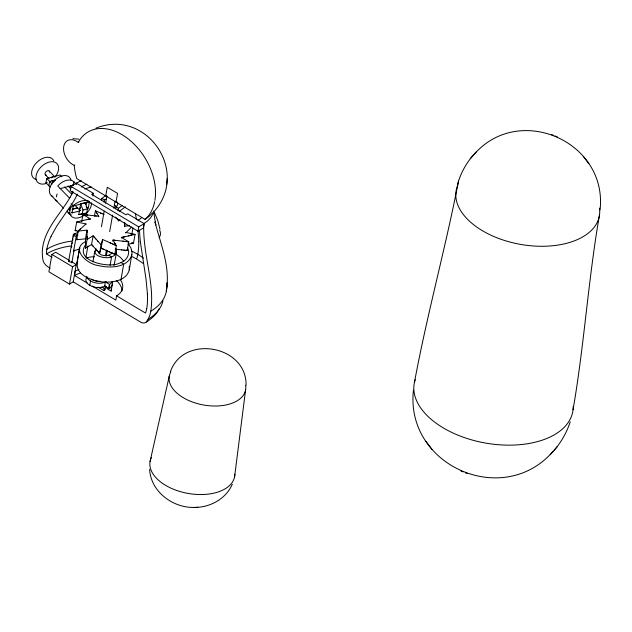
<?xml version="1.0" encoding="UTF-8"?>
<svg xmlns="http://www.w3.org/2000/svg" width="632" height="632" viewBox="0 0 632 632"><rect width="100%" height="100%" fill="white"/><g stroke="black" fill="none" stroke-linecap="round" stroke-linejoin="round"><path stroke-width="0.95" d="M154.042 211.507C190.129 171.722 146.347 107.803 95.914 128.178M143.772 225.814L143.899 223.499M77.681 261.237C73.762 275.757 94.555 281.904 105.599 282.125C114.51 282.37 126.732 279.913 129.276 269.911L132.096 252.579L130.982 248.06L128.225 243.778M85.755 241.463C69.978 249.119 87.5 264.366 98.213 265.527C109.502 268.323 127.664 268.158 131.954 254.743M413.447 390.11C404.97 465.903 503.428 508.752 553.095 451.367M600.068 209.856C607.723 141.41 518.809 102.708 473.953 154.54M166.682 184.117L167.172 178.477M166.888 286.565C169.534 264.31 160.275 243.123 155.03 221.966L155.796 225L153.9 213.276M166.603 289.274L167.282 282.417L166.311 291.336M63.658 146.877L63.571 149.626A14.37 9.804 59 0 0 74.221 165.363A52.282 35.669 59 0 0 76.788 178.651L144.989 219.359L145.55 218.87A52.282 35.669 59 0 0 154.026 204.436L154.69 201.616M129.276 269.911L129.26 266.254M96.404 249.119C90.179 256.142 107.258 259.389 111.588 256.884A12.751 7.331 10 0 0 112.378 256.568C115.53 255.502 117.71 251.726 115.94 248.629M245.595 389.92L234.598 476.718M599.586 214.335C588.234 279.131 584.292 344.969 573.042 409.781M154.919 200.368L155.346 196.963A52.282 35.669 59 0 0 125.91 137.191A52.282 35.669 59 0 0 78.265 142.437A14.37 9.804 59 0 0 64.424 144.088L63.777 146.142M94.808 251.046L92.944 261.774M50.102 187.048L45.962 182.782L46.729 178.453L60.166 174.961L61.889 176.739M48.838 185.753L49.604 181.416L55.205 179.962M51.958 254.467L48.901 271.8L69.504 284.092L73.209 281.864L76.267 264.539L71.732 261.83A1.746 1.003 10 0 1 69.307 261.688A1.746 1.003 10 0 1 69.062 260.234L55.671 252.239L51.958 254.467L72.561 266.759L76.267 264.539M70.966 186.416L70.199 190.745L137.997 231.225L143.385 227.986L144.151 223.649L127.672 213.814L125.989 214.825L91.687 194.348L93.378 193.337L76.354 183.177L70.966 186.416L138.756 226.888L144.151 223.649M71.582 194.735L72.19 191.267M60.001 188.66L73.28 185.208L73.881 181.795A12.909 8.263 -44.1 0 0 57.757 185.99L69.338 197.919M79.632 210.962L72.04 212.929L73.265 206L72.546 205.258M68.683 260.929L73.265 234.938M81.868 187.364L82.01 186.551A36.696 21.101 10 0 1 86.939 184.189M68.92 261.048L69.062 260.234M71.463 247.428L71.795 245.532M72.135 243.636L72.301 242.688M72.633 240.792L72.964 238.896M73.304 237L73.802 234.156L77.957 232.426M78.858 231.415L75.145 230.625L76.669 221.958L90.258 218.854L90.163 219.391M78.747 214.627L80.659 203.796L85.138 202.635L87.437 208.844L86.679 213.182L78.747 214.627L81.544 213.9M71.59 262.643L71.732 261.83M79.972 248.676L73.644 250.999L76.322 235.831L77.918 235.088M78.194 231.075L87.003 230.151L85.47 238.817L76.669 239.741L78.194 231.075L85.96 223.933L76.669 221.958M69.504 284.092L72.561 266.759M82.2 214.343L82.958 210.014L80.659 203.796M81.733 221.54L82.974 214.501L98.734 216.263L98.639 216.808M76.749 264.295L79.427 249.134M77.001 262.888L79.679 247.72M88.851 201.252L89.389 201.805L88.164 208.742L86.189 206.703M85.865 224.478L85.96 223.933M92.92 195.936L93.378 193.337M91.569 244.505L99.564 253.408L101.096 244.742L93.094 235.839L91.569 244.505L85.604 248.084L87.137 239.417L87.003 230.151M85.928 257.287L87.935 245.911M94.452 216.128L95.408 210.709L103.996 214.564M101.483 200.573L101.87 198.409L105.678 195.549M103.98 202.058L104.359 199.894L101.87 198.409M89.768 285.293L90.534 280.964M105.742 195.936L107.274 187.27L117.568 193.408L116.035 202.074M101.468 226.651L104.201 211.112M105.576 203.346L106.776 196.544A5.38 3.089 10 0 1 107.274 196.268M101.081 248.139L102.613 239.473L116.328 245.635L114.803 254.293L101.081 248.139L99.564 253.408M105.418 255.849L106.445 250.019M109.699 231.565L112.607 215.062M113.807 208.26L115.008 201.466A5.38 3.089 10 0 0 115.466 201.158M106.318 256.055L107.322 250.319M115.506 208.947L115.893 206.782L118.413 208.284L122.292 205.384M98.079 287.133L103.846 290.578L104.233 288.413A10.752 6.186 10 0 0 106.152 286.691M117.987 210.725L118.413 208.284M112.812 241.155L113.002 240.073L128.762 241.835L127.237 250.501L115.182 249.158M110.079 265.416L111.588 256.884L108.838 255.249A8.864 5.096 10 0 1 108.198 255.399C104.912 255.968 98.813 255.597 98.276 251.481M118.547 221.042L120.127 219.604M112.267 284.598L111.121 291.099L108.135 289.322L108.428 287.694M114.092 265.598L116.43 252.326M121.384 238.027L121.478 237.49L124.852 236.716M124.638 226.73L124.678 222.48M125.681 232.947L131.764 226.896M121.044 279.289L123.714 264.129L121.036 262.525A24.972 14.362 10 0 1 119.456 263.181C109.296 268.545 73.968 261.111 85.589 244.774M131.748 234.172L133.06 227.97M127.98 244.315L133.534 243.051L135.058 234.385L125.776 232.41M138.1 220.931L138.242 220.118L140.328 218.735A36.696 21.101 10 0 0 141.773 217.542M137.997 231.225L138.756 226.888M71.819 262.825L74.031 250.335M414.568 381.823C427.027 314.46 445.481 248.352 458.508 181.123C462.118 170 468.415 159.857 476.607 151.538M150.068 461.471L169.265 376.151M457.489 185.081L458.508 181.123M136.844 258.346L136.875 258.243A32.335 14.599 -59.2 0 0 137.744 254.356M101.096 244.742L102.613 239.473M570.198 421.923C566.201 434.239 559.233 445.473 550.156 454.684M170.435 371.663C183.501 334.012 246.93 345.396 246.069 385.283M51.026 236.344L56.841 226.003L72.925 202.469A127.798 87.184 59 0 0 77.357 194.158M232.307 484.207C226.327 498.174 211.38 506.864 196.489 507.354M69.03 209.966L69.307 209.484A13.722 3.049 -42.6 0 1 70.847 207.28C75.358 203.536 80.833 199.831 86.987 200.526M70.081 197.366C60.625 213.553 46.025 227.52 42.786 246.701A38.276 26.11 59 0 0 42.478 256.339A40.369 27.539 59 0 0 42.755 258.67C42.897 263.102 46.492 266.404 50.26 268.166M112.354 253.061L108.838 255.249M470.248 158.735L473.028 155.59M554.122 450.197L557.203 446.721M78.85 230.475L80.509 228.95M76.669 239.741L77.452 239.022M119.203 211.459L125.397 206.814M87.137 239.417L93.094 235.839M121.036 262.525C126.914 260.495 130.777 253.337 127.403 247.665M77.286 207.81L74.695 208.86M86.331 257.998L90.186 257.003L94.405 256.75M73.565 209.255L72.735 209.516M45.962 182.782L47.226 182.458M73.265 206L89.389 201.805M72.009 209.232L77.704 207.746M82.958 210.014L87.437 208.844M81.165 220.931L83.076 220.489M87.303 219.525L89.626 218.996M75.145 230.625L76.433 230.325M128.335 235.918L131.101 235.286M135.058 234.385L121.478 237.49L128.762 241.835L126.779 241.614M124.733 226.185L129.623 225.671M130.69 234.069L132.009 233.927M84.088 213.395L86.679 213.182M149.618 469.323C150.716 491.791 173.239 508.333 194.83 507.409M193.827 507.449L197.824 507.306M72.846 138.692L78.953 139.166M85.233 214.754L86.813 214.935M87.105 214.967L87.832 215.046M94.911 215.836L96.372 216.002M83.55 214.564L84.261 214.643M115.127 240.31L113.002 240.073L116.328 245.635M122.853 241.179L123.722 241.274M123.785 250.114L124.449 250.193M121.573 249.869L122.008 249.917M125.665 250.327L126.945 250.47M87.856 200.66L88.275 200.747M131.677 242.656L133.534 243.051M551.602 134.592L553.158 135.193M465.389 472.791L467.119 473.455M555.149 135.983L557.211 136.781M460.902 471.022L463.185 471.907M112.662 243.984L114.605 244.853M101.515 248.329L103.869 249.387M110.41 252.326L114.345 254.088M100.528 213.008L102.036 213.687M109.692 242.648L111.208 243.328M108.167 251.315L109.676 251.994M82.974 214.501L90.258 218.854M126.321 249.964L127.237 250.501M52.108 257.295L46.484 253.938L46.499 253.077A32.335 22.057 59 0 1 46.902 249.166M75.121 271.033L74.631 275.528L87.24 283.057M101.76 286.936L104.233 288.413M92.288 286.067L115.83 300.121L116.588 295.792L145.502 313.045L145.763 312.327A32.335 22.057 59 0 0 146.679 308.732M73.209 281.864L140.249 321.885C142.334 323.363 145.866 323.726 147.011 320.906A40.369 27.539 59 0 0 147.983 319.318A38.276 26.11 59 0 0 150.811 311.189C154.145 287.844 146.608 264.863 144.444 241.764A111.84 76.306 59 0 1 143.709 225.79M115.688 253.946L120.562 257.532L123.809 261.253M73.881 181.795L76.361 184.346M72.735 184.647L73.28 185.208M70.618 185.737L71.882 187.032M68.019 185.942L70.903 188.913M49.122 170.964L54.913 176.928M64.638 186.946L70.792 193.289M51.84 180.831L53.286 182.324M45.417 174.851L49.28 178.824M74.616 204.934L80.09 210.575M46.729 178.453L52.132 184.023M71.108 203.773L72.364 205.076M69.307 209.484L69.962 210.164M71.503 212.376L72.04 212.929M68.122 212.131L68.975 213.031L68.564 213.379A12.909 8.263 -44.1 0 0 71.266 214.927M51.374 195.636L63.508 208.165M116.904 218.569L118.271 220.086M93.465 236.257L94.832 237.774M97.383 240.618L98.387 241.732M115.561 217.076L118.642 220.505M96.017 239.086L96.451 239.575M91.695 244.639L93.433 246.575M95.669 249.071L97.17 250.746M588.755 163.633L583.344 156.341M425.976 441.294L431.964 449.368M95.408 210.709L98.734 216.263M96.419 212.407L96.941 213.276M114.819 243.107L115.285 243.889M114.305 253.464L114.803 254.293M154.334 212.233L157.913 220.971L159.959 229.298M136.401 219.62L135.414 213.3M137.997 230.167L138.811 241.408M147.438 293.896L146.031 279.249L140.517 242.822A127.798 87.184 59 0 1 139.538 230.167M87.105 237.237L87.113 238.09M85.494 240.342L85.502 240.966M85.573 245.903L85.589 246.678M124.701 223.941L124.717 224.802M87.019 231.541L87.034 232.402M87.09 236.566L87.098 236.992M85.47 238.817L85.604 248.084M85.478 238.959L85.486 240.002M85.557 244.647L85.565 245.082M85.589 247.001L85.604 247.997M124.717 225.213L124.725 225.774M87.011 230.569L87.011 231.13M87.121 238.58L87.129 239.165M573.2 406.289A80.509 46.294 10 0 1 486.529 443.237A80.509 46.294 10 0 1 415.192 379.674M599.492 208.141A72.712 41.807 10 0 1 522.095 244.655A72.712 41.807 10 0 1 457.844 185.026M234.835 474.182A42.944 24.695 10.1 0 1 186.416 493.11A42.944 24.695 10.1 0 1 151.427 457.505M245.627 385.283A38.781 22.302 10.1 0 1 203.425 404.978A38.781 22.302 10.1 0 1 170.861 371.893M80.232 210.685A2.686 1.722 -44.1 0 1 80.825 207.32M46.492 175.143A2.686 1.722 -44.1 0 1 45.077 173.286A2.686 1.722 -44.1 0 1 47.661 170.735A2.686 1.722 -44.1 0 1 49.541 172.133M51.563 177.955A2.686 1.722 -44.1 0 1 55.039 177.055M53.894 181.803A2.686 1.722 -44.1 0 1 55.253 180.175M36.119 179.417A13.446 8.611 -44.1 0 1 36.387 162.859A13.446 8.611 -44.1 0 1 53.783 160.899M46.373 183.43A13.446 8.611 -44.1 0 1 36.427 174.353A13.446 8.611 -44.1 0 1 52.962 161.737A13.446 8.611 -44.1 0 1 55.6 176.391M106.389 286.715A10.752 6.186 10 0 1 103.846 290.578M74.868 164.96A14.236 6.431 -59.2 0 1 74.221 165.363M78.265 142.437A14.236 6.431 -59.2 0 1 78.905 142.066M152.28 212.826A44.509 25.596 10 0 1 144.989 219.359M116.533 201.758A6.723 3.863 10 0 1 116.177 201.995M105.876 195.849A6.723 3.863 10 0 1 106.271 195.636M76.448 183.248A107.606 73.415 59 0 1 76.156 184.125M73.083 191.654A107.606 73.415 59 0 1 70.01 197.303M73.92 250.035A1.746 1.003 10 0 1 73.644 250.999M91.616 203.228A12.909 8.263 -44.1 0 1 78.147 217.937A12.909 8.263 -44.1 0 1 70.847 207.28M52.859 196.536A12.909 8.263 -44.1 0 1 54.897 180.009A12.909 8.263 -44.1 0 1 70.942 179.875M57.141 200.984A12.909 8.263 -44.1 0 1 55.332 199.744M56.627 196.931A4.306 1.943 -59.2 0 1 57.141 194M86.671 201.956A3.99 2.03 75.4 0 1 85.636 204.626M69.386 212.715A15.429 4.298 -30.5 0 1 67.395 210.78M47.037 249.087A65.12 37.446 10 0 1 71.361 241.155M131.44 250.951A65.12 37.446 10 0 1 143.456 258.125M138.756 241.448A76.188 34.404 -59.2 0 1 137.808 254.317M46.831 249.119A76.29 52.053 59 0 1 51.081 236.392M46.618 253.859A64.622 37.162 10 0 1 70.752 245.99M132.017 256.537A64.622 37.162 10 0 1 142.974 263.331M84.83 189.055A36.696 21.101 10 0 1 91.395 186.993M91.308 202.888A13.722 6.984 -12.9 0 1 91.016 203.52M69.599 213.608A13.28 3.721 -28.8 0 1 69.07 213.229M112.259 281.54A16.132 9.275 10 0 1 108.87 288.627L109.628 284.289A16.132 9.275 10 0 0 112.488 281.54M111.193 288.358A16.132 9.275 10 0 1 111.121 291.099M107.93 287.852A12.909 7.418 10 0 1 108.135 289.322M159.651 230.269A11.771 8.966 -5.6 0 1 159.138 237.743M147.375 293.88A76.29 52.053 59 0 1 146.758 308.772M166.595 284.621A70.5 40.535 10 0 1 150.937 311.11M162.977 300.714A68.856 39.595 10 0 1 148.117 319.239M153.647 211.048A44.082 25.343 10 0 1 144.033 223.42M76.488 183.098A44.082 25.343 10 0 1 81.315 180.713M114.716 205.076A7.529 4.329 10 0 1 116.604 207.099M116.77 201.892A7.529 4.329 10 0 1 116.027 206.703M104.493 199.815A7.529 4.329 10 0 1 106.634 199.009M74.766 275.449A26.892 15.46 10 0 1 80.193 273.142M116.225 280.482A26.892 15.46 10 0 1 121.976 290.918M120.562 280.071A26.892 15.46 10 0 1 116.723 295.713M75.524 271.12A26.892 15.46 10 0 1 78.937 269.477M159.327 308.369A67.3 38.702 10 0 1 146.316 321.98M106.081 281.453A10.752 6.186 10 0 1 94.721 282.678A10.752 6.186 10 0 1 86.695 276.374M105.323 285.783A10.752 6.186 10 0 1 91.04 285.964A10.752 6.186 10 0 1 87.09 277.235M100.077 281.295A7.529 4.329 10 0 1 91.601 279.091M105.378 281.912L104.612 286.249L108.736 288.706L109.494 284.376L105.378 281.912M73.968 235.736A1.746 1.003 10 0 0 76.701 235.341A1.746 1.003 10 0 0 74.284 234.03A1.746 1.003 10 0 0 73.968 235.736"/></g></svg>
